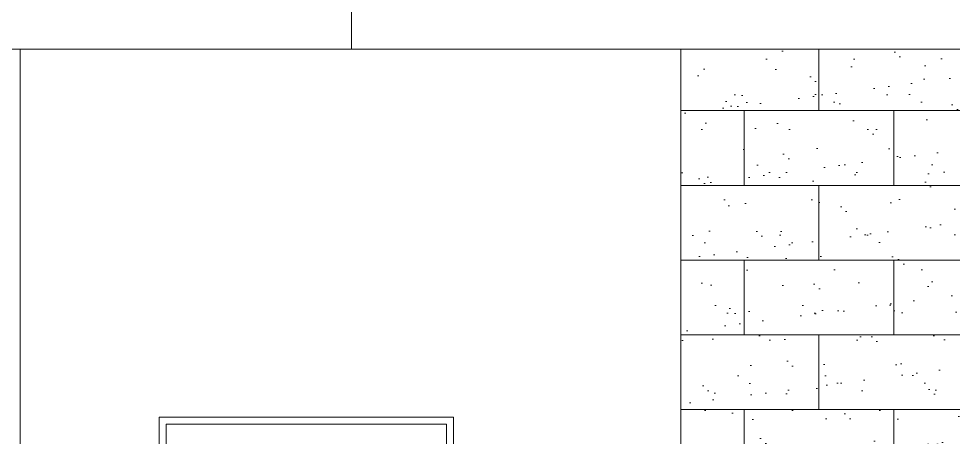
# Model space of a CAD drawing. Header units: metres. Extents: x -44 to 358, y -286 to 66.
# Drawn here: x 193.549 to 196.088, y 29.247 to 30.384 of the extents above; entities that cross this region are included whole.
import ezdxf

# ---------------------------------------------------------------- set-up
doc = ezdxf.new("R2010")
doc.units = ezdxf.units.M
doc.header["$LTSCALE"] = 0.3
for name, color, linetype, lineweight in [('EL0', 7, 'Continuous', 15), ('EL1', 150, 'Continuous', 13), ('SE-3', 253, 'Continuous', 5), ('SE-4', 254, 'Continuous', 0)]:
    doc.layers.add(name, color=color, linetype=linetype, lineweight=lineweight)

msp = doc.modelspace()

# ---------------------------------------------------------------- hatches: boundary and pattern name
at = {"layer": 'SE-3', "transparency": 33554585}
h = msp.add_hatch(dxfattribs=at)
h.set_pattern_fill('AR-B816', color=256, scale=0.001)
h.set_pattern_definition([(0, (-85.70939, -28.18395), (0, 0.2032), []), (90, (-85.70939, -28.18395), (-0.2032, 0.2032), [0.2032, -0.2032])])
h.paths.add_polyline_path([(198.9472354, 30.3012153), (195.3472354, 30.3012153), (195.3472354, 26.3012153), (196.142453, 26.3012153), (196.142453, 29.034388, -0.284567306), (196.4469857, 29.3920529, -0.156361624), (197.8363856, 29.3931281, -0.287062103), (198.142453, 29.0321824), (198.142453, 26.3012153), (198.9472354, 26.3012153)])
at = {"layer": 'SE-4'}
h = msp.add_hatch(dxfattribs=at)
h.set_pattern_fill('AR-SAND', color=256, scale=0.003)
h.set_pattern_definition([(37.5, (-85.70939, -28.18395), (-0.004800094, 0.14682397), [0, -0.115824, 0, -0.12954, 0, -0.123825]), (7.5, (-85.70939, -28.18395), (0.13485698, 0.21504753), [0, -0.062484, 0, -0.104394, 0, -0.040005]), (327.5, (-85.80311, -28.18395), (0.23729771, 0.000431155), [0, -0.0381, 0, -0.13716, 0, -0.17907]), (317.5, (-85.80311, -28.18395), (0.22906694, 0.0668788), [0, -0.01905, 0, -0.089916, 0, -0.10287])])
h.paths.add_polyline_path([(198.9472354, 30.3012153), (195.3472354, 30.3012153), (195.3472354, 26.3012153), (196.142453, 26.3012153), (196.142453, 29.034388, -0.284567306), (196.4469857, 29.3920529, -0.156361624), (197.8363856, 29.3931281, -0.287062103), (198.142453, 29.0321824), (198.142453, 26.3012153), (198.9472354, 26.3012153)])

# ---------------------------------------------------------------- linework, layer by layer
at = {"layer": 'EL0'}
for p, q in [((194.4526966, 30.3012153), (194.4526966, 30.5115078)), ((194.4526966, 30.3012153), (186.2526966, 30.3012153)), ((193.5526966, 26.0012153), (193.5526966, 30.3012153))]:
    msp.add_line(p, q, dxfattribs=at)
at = {"layer": 'EL1'}
for p, q in [((199.8317742, 30.3012153), (194.4526966, 30.3012153)), ((195.3472354, 26.3012153), (195.3472354, 30.3012153)), ((194.729966, 29.3012153), (193.929966, 29.3012153)), ((193.929966, 29.3012153), (193.929966, 27.1012153)), ((193.929966, 27.1012153), (193.929966, 29.3012153)), ((193.929966, 29.3012153), (194.729966, 29.3012153)), ((194.729966, 28.1047166), (194.729966, 29.3012153)), ((194.729966, 29.3012153), (194.729966, 28.3803741)), ((194.710966, 29.2822153), (193.948966, 29.2822153)), ((193.948966, 29.2822153), (193.948966, 27.1202153)), ((194.710966, 28.3803741), (194.710966, 29.2822153))]:
    msp.add_line(p, q, dxfattribs=at)

doc.saveas('drawing.dxf')
